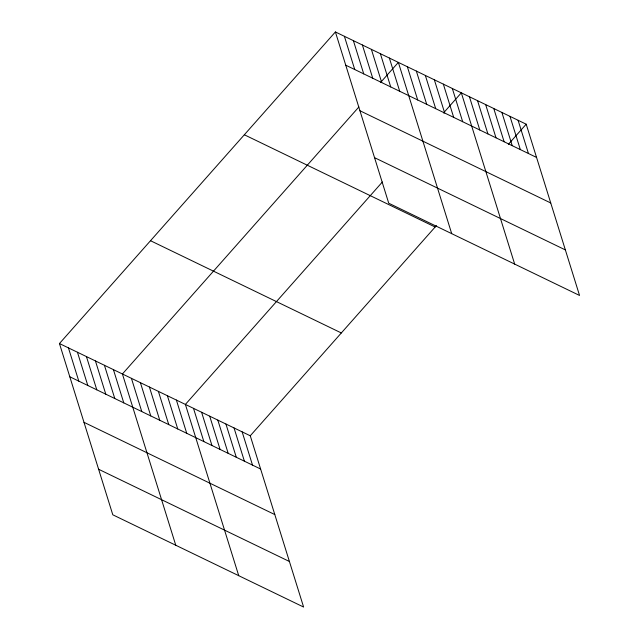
<?xml version="1.0" encoding="UTF-8"?>
<svg xmlns="http://www.w3.org/2000/svg" width="639" height="639" viewBox="0 0 639 639"><rect width="100%" height="100%" fill="white"/><g stroke="black" fill="none" stroke-linecap="round" stroke-linejoin="round"><path stroke-width="0.96" d="M59.451 343.542L250.264 435.782L303.605 607.05L112.799 514.802L59.451 343.542L335.395 31.95L526.201 124.198L579.549 295.458L388.736 203.218L335.395 31.95M358.878 106.969L122.416 373.983L175.765 545.243M380.532 82.527L398.361 62.39L451.709 233.658M382.37 181.995L185.39 404.423L238.73 575.683M443.498 112.967L461.326 92.831L514.675 264.099M250.264 435.782L436.413 225.583M508.372 144.326L526.201 124.198M345.747 65.186L536.552 157.434M359.933 110.739L550.746 202.978M374.55 157.665L565.363 249.913M244.338 134.773L435.143 227.021M150.516 240.719L341.322 332.959M69.803 376.778L260.616 469.026M83.989 422.323L274.802 514.571M98.606 469.258L289.419 561.497M518.093 120.276L528.445 153.512M509.986 116.354L520.338 149.59M501.879 112.432L512.23 145.668M493.763 108.51L504.115 141.746M485.656 104.596L496.008 137.832M477.549 100.674L487.9 133.91M469.441 96.753L479.793 129.989M452.332 88.486L462.684 121.722M443.338 84.132L453.69 117.368M434.344 79.787L444.696 113.023M425.35 75.434L435.702 108.67M416.356 71.089L426.708 104.325M407.355 66.736L417.706 99.98M389.367 58.045L399.718 91.281M380.373 53.692L390.725 86.928M371.379 49.347L381.731 82.583M362.385 44.994L372.737 78.23M353.383 40.648L363.735 73.884M344.389 36.295L354.741 69.539M242.149 431.868L252.501 465.104M234.042 427.946L244.394 461.182M225.934 424.024L236.286 457.26M217.827 420.103L228.179 453.339M209.712 416.181L220.064 449.417M201.605 412.267L211.956 445.503M193.497 408.345L203.849 441.581M176.388 400.07L186.74 433.314M167.394 395.725L177.746 428.961M158.4 391.38L168.752 424.615M149.406 387.026L159.758 420.262M140.412 382.681L150.764 415.917M131.418 378.328L141.77 411.564M113.422 369.63L123.774 402.874M104.429 365.284L114.78 398.52M95.435 360.939L105.786 394.175M86.441 356.586L96.793 389.822M77.447 352.241L87.799 385.477M68.445 347.888L78.797 381.124"/></g></svg>
